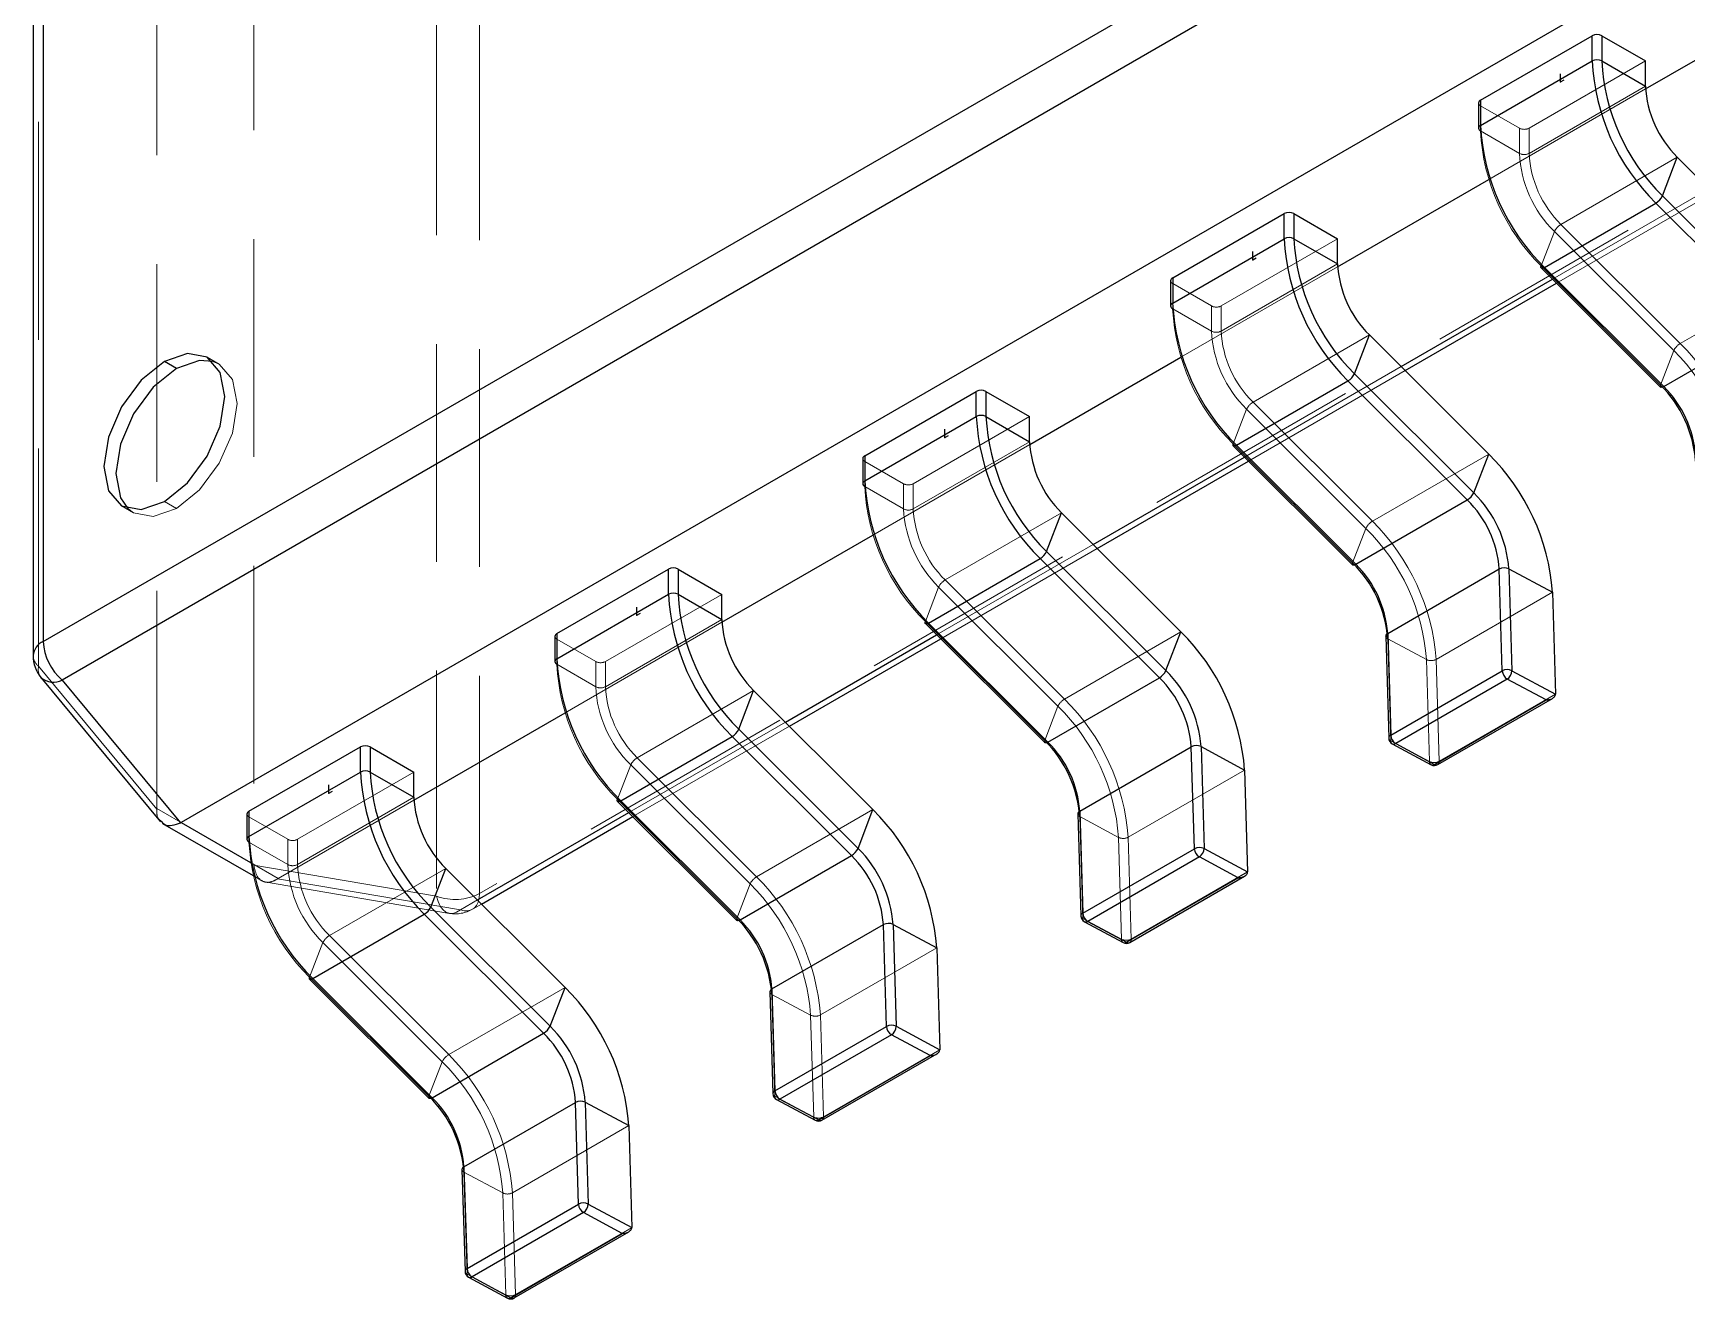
# Model space of a CAD drawing. Header units: millimetres. Extents: x 0 to 841, y 0 to 2287.
# Drawn here: x 605.45 to 615.1, y 232.17 to 239.55 of the extents above; entities that cross this region are included whole.
import ezdxf

# ---------------------------------------------------------------- set-up
doc = ezdxf.new("R2010")
doc.units = ezdxf.units.MM
doc.header["$PDSIZE"] = -1
doc.linetypes.add('HIDDEN', pattern=[1.905, 1.27, -0.635])

msp = doc.modelspace()

# ---------------------------------------------------------------- linework, layer by layer
at = {"color": 7, "linetype": 'Continuous', "lineweight": 25}
for p, q in [((605.5101, 236.0063), (617.1608, 242.7321)), ((617.2726, 242.5079), (605.6218, 235.7821)), ((618.3358, 241.8905), (606.315, 234.951)), ((605.5101, 241.1314), (605.5101, 236.0063)), ((605.4515, 241.0498), (605.4515, 235.9246)), ((614.8572, 239.2292), (615.7388, 239.7381)), ((613.8952, 239.1637), (614.5457, 239.5392)), ((614.5457, 239.3923), (614.5457, 239.5392)), ((614.6023, 239.5392), (614.6023, 239.3923)), ((614.6023, 239.5392), (614.8568, 239.3923)), ((613.8952, 239.0168), (614.5457, 239.3923)), ((614.6023, 239.3923), (614.8568, 239.2454)), ((614.8568, 239.2454), (614.8568, 239.3923)), ((613.8952, 239.1637), (613.8952, 239.0168)), ((613.8834, 239.1473), (613.8834, 239.0005)), ((614.9559, 238.6051), (615.0429, 238.831)), ((615.0429, 238.831), (615.739, 238.1366)), ((613.0611, 238.1923), (613.9428, 238.7013)), ((614.9559, 238.6051), (615.6519, 237.9106)), ((612.0991, 238.1268), (612.7496, 238.5024)), ((612.7496, 238.3555), (612.7496, 238.5024)), ((612.8062, 238.5024), (612.8062, 238.3555)), ((612.8062, 238.5024), (613.0608, 238.3554)), ((614.2674, 238.1881), (614.9179, 238.5636)), ((615.614, 237.8692), (614.9179, 238.5636)), ((612.0991, 237.9799), (612.7496, 238.3555)), ((612.8062, 238.3555), (613.0608, 238.2085)), ((613.0608, 238.2085), (613.0608, 238.3554)), ((612.0874, 238.1105), (612.0874, 237.9636)), ((612.0991, 238.1268), (612.0991, 237.9799)), ((613.4318, 237.6097), (614.3145, 238.1193)), ((614.2488, 238.1849), (614.9449, 237.4905)), ((614.2674, 238.1881), (614.9635, 237.4937)), ((613.4553, 237.5863), (614.338, 238.0958)), ((614.9635, 237.4937), (615.614, 237.8692)), ((613.1598, 237.5682), (613.2469, 237.7942)), ((613.2469, 237.7942), (613.943, 237.0998)), ((606.2879, 237.5985), (606.2172, 237.6393)), ((611.2651, 237.1555), (612.1467, 237.6645)), ((612.4713, 237.1512), (613.1218, 237.5268)), ((613.8179, 236.8324), (613.1218, 237.5268)), ((613.1598, 237.5682), (613.8559, 236.8738)), ((610.3031, 237.09), (610.9536, 237.4655)), ((610.9536, 237.3187), (610.9536, 237.4655)), ((611.0102, 237.4655), (611.0102, 237.3187)), ((611.0102, 237.4655), (611.2647, 237.3186)), ((610.3031, 236.9431), (610.9536, 237.3187)), ((611.0102, 237.3187), (611.2647, 237.1717)), ((611.2647, 237.1717), (611.2647, 237.3186)), ((612.4527, 237.148), (613.1488, 236.4536)), ((612.4713, 237.1512), (613.1674, 236.4568)), ((610.2913, 237.0737), (610.2913, 236.9268)), ((610.3031, 237.09), (610.3031, 236.9431)), ((611.6357, 236.5729), (612.5185, 237.0825)), ((611.6593, 236.5494), (612.542, 237.059)), ((613.8559, 236.8738), (613.943, 237.0998)), ((611.3638, 236.5314), (611.4508, 236.7573)), ((611.4508, 236.7573), (612.1469, 236.0629)), ((613.1674, 236.4568), (613.8179, 236.8324)), ((609.469, 236.1187), (610.3507, 236.6276)), ((610.6753, 236.1144), (611.3258, 236.4899)), ((612.0219, 235.7955), (611.3258, 236.4899)), ((611.3638, 236.5314), (612.0598, 235.837)), ((608.507, 236.0531), (609.1575, 236.4287)), ((609.1575, 236.2818), (609.1575, 236.4287)), ((609.2141, 236.4287), (609.2141, 236.2818)), ((609.2141, 236.4287), (609.4687, 236.2817)), ((613.3533, 236.054), (614.0039, 236.4295)), ((614.0215, 235.8354), (614.0039, 236.4295)), ((614.0604, 236.4307), (614.0781, 235.8365)), ((614.0604, 236.4307), (614.3148, 236.2941)), ((608.507, 235.9063), (609.1575, 236.2818)), ((609.2141, 236.2818), (609.4687, 236.1349)), ((609.4687, 236.1349), (609.4687, 236.2817)), ((614.3148, 236.2941), (614.3325, 235.6999)), ((610.6567, 236.1112), (611.3528, 235.4168)), ((610.6753, 236.1144), (611.3714, 235.42)), ((608.4953, 236.0368), (608.4953, 235.8899)), ((608.507, 236.0531), (608.507, 235.9063)), ((609.8397, 235.536), (610.7224, 236.0456)), ((609.8632, 235.5126), (610.7459, 236.0222)), ((612.0598, 235.837), (612.1469, 236.0629)), ((613.3416, 236.0376), (613.3593, 235.4435)), ((613.3533, 236.054), (613.371, 235.4598)), ((605.4975, 235.7971), (606.1956, 234.9543)), ((611.3714, 235.42), (612.0219, 235.7955)), ((613.371, 235.4598), (614.0215, 235.8354)), ((614.0508, 235.787), (613.4002, 235.4114)), ((614.2769, 235.6656), (614.0508, 235.787)), ((614.0781, 235.8365), (614.3325, 235.6999)), ((605.6218, 235.7821), (606.3117, 234.9493)), ((609.5677, 235.4945), (609.6548, 235.7205)), ((609.6548, 235.7205), (610.3509, 235.0261)), ((613.6264, 235.29), (614.2769, 235.6656)), ((613.6454, 235.2886), (614.3149, 235.6751)), ((607.673, 235.0818), (608.5546, 235.5908)), ((609.5677, 235.4945), (610.2638, 234.8001)), ((608.8792, 235.0776), (609.5297, 235.4531)), ((610.2258, 234.7587), (609.5297, 235.4531)), ((613.3803, 235.4094), (613.6065, 235.288)), ((613.4002, 235.4114), (613.6264, 235.29)), ((606.7109, 235.0163), (607.3615, 235.3919)), ((607.3615, 235.245), (607.3615, 235.3919)), ((607.4181, 235.3919), (607.4181, 235.245)), ((607.4181, 235.3919), (607.6726, 235.2449)), ((611.5573, 235.0171), (612.2078, 235.3927)), ((612.2255, 234.7985), (612.2078, 235.3927)), ((612.2644, 235.3938), (612.282, 234.7997)), ((612.2644, 235.3938), (612.5188, 235.2572)), ((606.7109, 234.8694), (607.3615, 235.245)), ((607.4181, 235.245), (607.6726, 235.098)), ((607.6726, 235.098), (607.6726, 235.2449)), ((612.5188, 235.2572), (612.5364, 234.6631)), ((606.7109, 235.0163), (606.7109, 234.8694)), ((608.8606, 235.0743), (609.5567, 234.3799)), ((608.8792, 235.0776), (609.5753, 234.3831)), ((610.2638, 234.8001), (610.3509, 235.0261)), ((611.5573, 235.0171), (611.5749, 234.423)), ((606.2066, 234.9459), (606.7346, 234.6411)), ((606.315, 234.951), (606.7202, 234.7171)), ((606.6992, 235), (606.6992, 234.8531)), ((608.0436, 234.4992), (608.9264, 235.0088)), ((608.0672, 234.4757), (608.9499, 234.9853)), ((611.5456, 235.0008), (611.5632, 234.4066)), ((609.5753, 234.3831), (610.2258, 234.7587)), ((611.5749, 234.423), (612.2255, 234.7985)), ((612.2547, 234.7501), (611.6042, 234.3746)), ((612.4809, 234.6287), (612.2547, 234.7501)), ((612.282, 234.7997), (612.5364, 234.6631)), ((607.7717, 234.4577), (607.8587, 234.6837)), ((607.8587, 234.6837), (608.5548, 233.9893)), ((611.8303, 234.2532), (612.4809, 234.6287)), ((611.8493, 234.2517), (612.5188, 234.6382)), ((607.7717, 234.4577), (608.4677, 233.7633)), ((607.0832, 234.0407), (607.7337, 234.4163)), ((608.4298, 233.7219), (607.7337, 234.4163)), ((609.7612, 233.9803), (610.4118, 234.3558)), ((610.4294, 233.7617), (610.4118, 234.3558)), ((610.4683, 234.357), (610.486, 233.7628)), ((610.4683, 234.357), (610.7227, 234.2204)), ((611.5843, 234.3726), (611.8104, 234.2511)), ((611.6042, 234.3746), (611.8303, 234.2532)), ((610.7227, 234.2204), (610.7404, 233.6262)), ((607.0646, 234.0375), (607.7607, 233.3431)), ((607.0832, 234.0407), (607.7792, 233.3463)), ((608.4677, 233.7633), (608.5548, 233.9893)), ((609.7495, 233.9639), (609.7672, 233.3698)), ((609.7612, 233.9803), (609.7789, 233.3861)), ((609.7789, 233.3861), (610.4294, 233.7617)), ((610.486, 233.7628), (610.7404, 233.6262)), ((607.7792, 233.3463), (608.4298, 233.7219)), ((610.4587, 233.7133), (609.8081, 233.3378)), ((610.6848, 233.5919), (610.4587, 233.7133)), ((610.0343, 233.2163), (610.6848, 233.5919)), ((610.0533, 233.2149), (610.7228, 233.6014)), ((607.9652, 232.9435), (608.6157, 233.319)), ((608.6334, 232.7249), (608.6157, 233.319)), ((608.6723, 233.3202), (608.6899, 232.726)), ((608.6723, 233.3202), (608.9267, 233.1835)), ((609.7882, 233.3357), (610.0144, 233.2143)), ((609.8081, 233.3378), (610.0343, 233.2163)), ((608.9267, 233.1835), (608.9443, 232.5894)), ((607.9535, 232.9271), (607.9711, 232.3329)), ((607.9652, 232.9435), (607.9828, 232.3493)), ((607.9828, 232.3493), (608.6334, 232.7249)), ((608.6899, 232.726), (608.9443, 232.5894)), ((608.6626, 232.6765), (608.0121, 232.3009)), ((608.8888, 232.555), (608.6626, 232.6765)), ((608.2382, 232.1795), (608.8888, 232.555)), ((608.2572, 232.1781), (608.9267, 232.5646)), ((607.9922, 232.2989), (608.2183, 232.1775)), ((608.0121, 232.3009), (608.2382, 232.1795))]:
    msp.add_line(p, q, dxfattribs=at)
at = {"color": 7, "linetype": 'HIDDEN', "lineweight": 18}
for p, q in [((619.7064, 241.2626), (608.0556, 234.5367)), ((605.4836, 235.8619), (605.4836, 240.987)), ((606.1735, 235.0327), (606.1735, 240.5851)), ((606.7392, 240.2586), (606.7392, 234.7061)), ((607.8056, 239.6466), (607.8056, 234.5215)), ((608.0556, 234.5367), (608.0556, 239.6619)), ((614.8568, 239.3923), (614.178, 239.0004)), ((613.9428, 238.7013), (614.8572, 239.2292)), ((614.8568, 239.2454), (614.178, 238.8535)), ((613.8952, 238.9841), (613.8952, 239.131)), ((614.1214, 239.0004), (613.8952, 239.131)), ((614.1214, 238.8535), (613.8952, 238.9841)), ((614.1214, 239.0004), (614.1214, 238.8535)), ((614.178, 238.8535), (614.178, 239.0004)), ((615.0429, 238.831), (614.3641, 238.4391)), ((614.3145, 238.1193), (615.2278, 238.6466)), ((614.338, 238.0958), (615.2514, 238.6231)), ((614.3261, 238.3977), (614.2488, 238.1969)), ((614.3261, 238.3977), (615.0222, 237.7033)), ((615.0602, 237.7447), (614.3641, 238.4391)), ((613.0608, 238.3554), (612.3819, 237.9635)), ((613.0608, 238.2085), (612.3819, 237.8167)), ((614.9448, 237.5024), (614.2488, 238.1969)), ((612.1467, 237.6645), (613.0611, 238.1923)), ((615.739, 238.1366), (615.0602, 237.7447)), ((612.0991, 237.9473), (612.0991, 238.0942)), ((612.3254, 237.9635), (612.0991, 238.0942)), ((612.3254, 237.8167), (612.0991, 237.9473)), ((612.3254, 237.9635), (612.3254, 237.8167)), ((612.3819, 237.8167), (612.3819, 237.9635)), ((613.2469, 237.7942), (612.568, 237.4023)), ((606.5379, 237.6232), (606.4671, 237.6641)), ((615.0222, 237.7033), (614.9448, 237.5024)), ((612.5185, 237.0825), (613.4318, 237.6097)), ((612.542, 237.059), (613.4553, 237.5863)), ((612.5301, 237.3609), (612.4527, 237.16)), ((612.5301, 237.3609), (613.2262, 236.6665)), ((613.2641, 236.7079), (612.568, 237.4023)), ((611.2647, 237.3186), (610.5859, 236.9267)), ((610.3507, 236.6276), (611.2651, 237.1555)), ((611.2647, 237.1717), (610.5859, 236.7798)), ((613.1488, 236.4656), (612.4527, 237.16)), ((610.3031, 236.9105), (610.3031, 237.0573)), ((610.5293, 236.9267), (610.3031, 237.0573)), ((613.943, 237.0998), (613.2641, 236.7079)), ((610.5293, 236.7798), (610.3031, 236.9105)), ((610.5293, 236.9267), (610.5293, 236.7798)), ((610.5859, 236.7798), (610.5859, 236.9267)), ((605.9672, 236.798), (606.0379, 236.7572)), ((606.2879, 236.7819), (606.2172, 236.8228)), ((611.4508, 236.7573), (610.772, 236.3655)), ((613.2262, 236.6665), (613.1488, 236.4656)), ((610.7224, 236.0456), (611.6357, 236.5729)), ((610.7459, 236.0222), (611.6593, 236.5494)), ((611.4681, 235.6711), (610.772, 236.3655)), ((609.4687, 236.2817), (608.7898, 235.8899)), ((610.734, 236.324), (610.6566, 236.1232)), ((610.734, 236.324), (611.4301, 235.6296)), ((614.3148, 236.2941), (613.636, 235.9022)), ((608.5546, 235.5908), (609.469, 236.1187)), ((609.4687, 236.1349), (608.7898, 235.743)), ((611.3527, 235.4288), (610.6566, 236.1232)), ((608.507, 235.8736), (608.507, 236.0205)), ((608.7333, 235.8899), (608.507, 236.0205)), ((612.1469, 236.0629), (611.4681, 235.6711)), ((613.371, 235.4283), (613.3533, 236.0225)), ((613.5795, 235.901), (613.3533, 236.0225)), ((608.7333, 235.8899), (608.7333, 235.743)), ((608.7898, 235.743), (608.7898, 235.8899)), ((613.5795, 235.901), (613.5971, 235.3069)), ((613.6537, 235.308), (613.636, 235.9022)), ((606.1734, 235.0292), (605.4836, 235.8619)), ((608.7333, 235.743), (608.507, 235.8736)), ((609.6548, 235.7205), (608.9759, 235.3286)), ((614.3325, 235.6999), (613.6537, 235.308)), ((613.6537, 235.3069), (614.3325, 235.6988)), ((611.4301, 235.6296), (611.3527, 235.4288)), ((608.9264, 235.0088), (609.8397, 235.536)), ((608.9499, 234.9853), (609.8632, 235.5126)), ((613.5971, 235.3069), (613.371, 235.4283)), ((609.672, 234.6342), (608.9759, 235.3286)), ((607.6726, 235.2449), (606.9938, 234.853)), ((608.938, 235.2872), (608.8606, 235.0863)), ((608.938, 235.2872), (609.6341, 234.5928)), ((612.5188, 235.2572), (611.84, 234.8653)), ((606.7392, 234.7061), (606.1735, 235.0327)), ((606.8807, 234.6244), (607.673, 235.0818)), ((607.6726, 235.098), (606.9938, 234.7061)), ((609.5567, 234.3919), (608.8606, 235.0863)), ((610.3509, 235.0261), (609.672, 234.6342)), ((606.7109, 234.8368), (606.7109, 234.9837)), ((606.9372, 234.853), (606.7109, 234.9837)), ((611.5749, 234.3915), (611.5573, 234.9856)), ((611.7834, 234.8642), (611.5573, 234.9856)), ((606.9372, 234.7061), (606.7109, 234.8368)), ((606.9372, 234.853), (606.9372, 234.7061)), ((606.9938, 234.7061), (606.9938, 234.853)), ((611.7834, 234.8642), (611.8011, 234.27)), ((611.8576, 234.2712), (611.84, 234.8653)), ((606.7202, 234.7171), (606.8807, 234.6244)), ((606.7346, 234.6411), (606.789, 234.6097)), ((607.8056, 234.5215), (606.7394, 234.7024)), ((607.8587, 234.6837), (607.1799, 234.2918)), ((612.5364, 234.6631), (611.8576, 234.2712)), ((611.8576, 234.27), (612.5364, 234.6619)), ((606.8018, 234.6044), (607.8807, 234.4212)), ((606.8777, 234.6226), (607.9439, 234.4416)), ((609.6341, 234.5928), (609.5567, 234.3919)), ((607.9439, 234.4416), (608.0436, 234.4992)), ((608.0142, 234.4452), (608.0672, 234.4757)), ((611.8011, 234.27), (611.5749, 234.3915)), ((607.1419, 234.2504), (607.0645, 234.0495)), ((607.1419, 234.2504), (607.838, 233.5559)), ((607.876, 233.5974), (607.1799, 234.2918)), ((610.7227, 234.2204), (610.0439, 233.8285)), ((607.7606, 233.3551), (607.0645, 234.0495)), ((608.5548, 233.9893), (607.876, 233.5974)), ((609.7789, 233.3546), (609.7612, 233.9488)), ((609.9874, 233.8274), (609.7612, 233.9488)), ((609.9874, 233.8274), (610.005, 233.2332)), ((610.0616, 233.2344), (610.0439, 233.8285)), ((610.7404, 233.6262), (610.0616, 233.2344)), ((610.0616, 233.2332), (610.7404, 233.6251)), ((607.838, 233.5559), (607.7606, 233.3551)), ((610.005, 233.2332), (609.7789, 233.3546)), ((608.9267, 233.1835), (608.2479, 232.7917)), ((607.9828, 232.3178), (607.9652, 232.9119)), ((608.1913, 232.7905), (607.9652, 232.9119)), ((608.1913, 232.7905), (608.209, 232.1964)), ((608.2655, 232.1975), (608.2479, 232.7917)), ((608.9443, 232.5894), (608.2655, 232.1975)), ((608.2655, 232.1964), (608.9443, 232.5882)), ((608.209, 232.1964), (607.9828, 232.3178))]:
    msp.add_line(p, q, dxfattribs=at)
at = {"color": 7, "linetype": 'Continuous'}
for p, q in [((614.3618, 239.2698), (614.3618, 239.3181)), ((614.3618, 239.2698), (614.3828, 239.2819)), ((612.5658, 238.233), (612.5658, 238.2813)), ((612.5658, 238.233), (612.5867, 238.245)), ((610.7697, 237.1961), (610.7697, 237.2445)), ((610.7697, 237.1961), (610.7907, 237.2082)), ((608.9737, 236.1593), (608.9737, 236.2076)), ((608.9737, 236.1593), (608.9946, 236.1714)), ((607.1776, 235.1224), (607.1776, 235.1708)), ((607.1776, 235.1224), (607.1986, 235.1345))]:
    msp.add_line(p, q, dxfattribs=at)
at = {"color": 7, "linetype": 'Continuous', "lineweight": 25, "flags": 128}
for points in [[(614.2488, 238.1849), (614.2481, 238.1857), (614.2472, 238.1885), (614.2474, 238.1923), (614.2488, 238.1969)], [(614.2674, 238.1881), (614.262, 238.1854), (614.2573, 238.1837), (614.2533, 238.1832), (614.2502, 238.1839), (614.2488, 238.1849)], [(606.2172, 237.6393), (606.0819, 237.5301), (605.9672, 237.3754), (605.8905, 237.1987), (605.8636, 237.0269), (605.8905, 236.8862), (605.9672, 236.798), (606.0819, 236.7757), (606.2172, 236.8228)], [(606.2172, 236.8228), (606.3525, 236.9319), (606.4672, 237.0867), (606.5438, 237.2634), (606.5707, 237.4351), (606.5438, 237.5758), (606.4672, 237.664), (606.3525, 237.6863), (606.2172, 237.6393)], [(606.5, 237.6393), (606.4232, 237.6455), (606.2879, 237.5985)], [(606.2879, 237.5985), (606.1526, 237.4893), (606.0379, 237.3346), (605.9612, 237.1579), (605.9343, 236.9861), (605.9612, 236.8454), (606.0051, 236.7819)], [(614.9635, 237.4937), (614.9581, 237.491), (614.9534, 237.4893), (614.9494, 237.4888), (614.9463, 237.4895), (614.9449, 237.4905)], [(612.4527, 237.148), (612.4521, 237.1488), (612.4512, 237.1517), (612.4514, 237.1554), (612.4527, 237.16)], [(612.4713, 237.1512), (612.466, 237.1485), (612.4612, 237.1469), (612.4572, 237.1464), (612.4541, 237.147), (612.4527, 237.148)], [(613.1674, 236.4568), (613.1621, 236.4541), (613.1573, 236.4525), (613.1533, 236.452), (613.1502, 236.4526), (613.1488, 236.4536)], [(610.6567, 236.1112), (610.656, 236.112), (610.6551, 236.1148), (610.6553, 236.1186), (610.6566, 236.1232)], [(610.6753, 236.1144), (610.6699, 236.1117), (610.6652, 236.1101), (610.6612, 236.1096), (610.6581, 236.1102), (610.6567, 236.1112)], [(611.3714, 235.42), (611.366, 235.4173), (611.3613, 235.4157), (611.3573, 235.4151), (611.3542, 235.4158), (611.3528, 235.4168)], [(608.8606, 235.0743), (608.86, 235.0751), (608.859, 235.078), (608.8593, 235.0818), (608.8606, 235.0863)], [(608.8792, 235.0776), (608.8739, 235.0749), (608.8691, 235.0732), (608.8651, 235.0727), (608.862, 235.0734), (608.8606, 235.0743)], [(609.5753, 234.3831), (609.57, 234.3804), (609.5652, 234.3788), (609.5612, 234.3783), (609.5581, 234.379), (609.5567, 234.3799)], [(607.0646, 234.0375), (607.0639, 234.0383), (607.063, 234.0411), (607.0632, 234.0449), (607.0645, 234.0495)], [(607.0832, 234.0407), (607.0778, 234.038), (607.0731, 234.0364), (607.0691, 234.0359), (607.066, 234.0365), (607.0646, 234.0375)], [(607.7792, 233.3463), (607.7739, 233.3436), (607.7692, 233.342), (607.7652, 233.3415), (607.7621, 233.3421), (607.7607, 233.3431)]]:
    msp.add_lwpolyline(points, dxfattribs=at)
at = {"color": 7, "linetype": 'HIDDEN', "lineweight": 18, "flags": 128}
for points in [[(606.2879, 236.7819), (606.4232, 236.8911), (606.5379, 237.0458), (606.6145, 237.2225), (606.6414, 237.3943), (606.6145, 237.535), (606.5379, 237.6232), (606.5, 237.6393)], [(614.9449, 237.4905), (614.9442, 237.4912), (614.9433, 237.4941), (614.9435, 237.4979), (614.9448, 237.5024)], [(606.0051, 236.7819), (606.0379, 236.7572), (606.1526, 236.7349), (606.2879, 236.7819)], [(613.1488, 236.4536), (613.1482, 236.4544), (613.1472, 236.4572), (613.1474, 236.461), (613.1488, 236.4656)], [(611.3528, 235.4168), (611.3521, 235.4176), (611.3512, 235.4204), (611.3514, 235.4242), (611.3527, 235.4288)], [(608.0556, 234.5367), (608.0536, 234.5103), (608.0475, 234.487), (608.0377, 234.4674), (608.0242, 234.4522), (608.0076, 234.4418), (607.9883, 234.4365), (607.9668, 234.4364), (607.9439, 234.4416)], [(607.8056, 234.5215), (607.8141, 234.4905), (607.8262, 234.4641), (607.8416, 234.4433), (607.8595, 234.429), (607.8795, 234.4214), (607.9007, 234.4211), (607.9224, 234.4279), (607.9439, 234.4416)], [(609.5567, 234.3799), (609.5561, 234.3807), (609.5551, 234.3836), (609.5553, 234.3873), (609.5567, 234.3919)], [(607.7607, 233.3431), (607.76, 233.3439), (607.7591, 233.3467), (607.7593, 233.3505), (607.7606, 233.3551)]]:
    msp.add_lwpolyline(points, dxfattribs=at)
at = {"color": 7, "linetype": 'Continuous', "lineweight": 25}
for centre, radius, start, end in [((614.574, 239.4846), 0.0615, 62.60967, 117.39033), ((614.574, 239.3377), 0.0615, 62.60967, 117.39033), ((615.7949, 239.4555), 1.2508, 182.89309, 225.48075), ((615.789, 239.4523), 1.1883, 182.89309, 225.48075), ((613.9035, 239.1453), 0.0201, 114.37466, 174.3052), ((615.4814, 239.2769), 0.6254, 182.89309, 225.48075), ((613.9035, 238.9985), 0.0201, 114.37466, 174.3052), ((613.9035, 239.0025), 0.0201, 185.6948, 245.62534), ((615.1444, 239.0799), 1.2508, 182.89309, 225.48075), ((614.8689, 238.6467), 0.0964, 300.56824, 334.44766), ((612.7779, 238.4478), 0.0615, 62.60967, 117.39033), ((612.7779, 238.3009), 0.0615, 62.60967, 117.39033), ((613.9988, 238.4186), 1.2508, 182.89309, 225.48075), ((613.993, 238.4155), 1.1883, 182.89309, 225.48075), ((613.6854, 238.2401), 0.6254, 182.89309, 225.48075), ((612.1074, 238.1085), 0.0201, 114.37466, 174.3052), ((612.1074, 237.9616), 0.0201, 114.37466, 174.3052), ((612.1074, 237.9656), 0.0201, 185.6948, 245.62534), ((613.3483, 238.0431), 1.2508, 182.89309, 225.48075), ((613.0728, 237.6098), 0.0964, 300.56824, 334.44766), ((610.9819, 237.4109), 0.0615, 62.60967, 117.39033), ((614.4566, 237.0083), 0.6947, 4.20821, 45.34175), ((614.5196, 237.0445), 0.6315, 4.20821, 45.34175), ((610.9819, 237.2641), 0.0615, 62.60967, 117.39033), ((612.2028, 237.3818), 1.2508, 182.89309, 225.48075), ((612.1969, 237.3786), 1.1883, 182.89309, 225.48075), ((611.8893, 237.2033), 0.6254, 182.89309, 225.48075), ((610.3114, 237.0717), 0.0201, 114.37466, 174.3052), ((613.0552, 236.2014), 1.263, 4.20821, 45.34175), ((610.3114, 236.9248), 0.0201, 114.37466, 174.3052), ((611.5523, 237.0062), 1.2508, 182.89309, 225.48075), ((610.3114, 236.9288), 0.0201, 185.6948, 245.62534), ((613.7689, 236.9154), 0.0964, 300.56824, 334.44766), ((613.3676, 236.3797), 0.6947, 4.20821, 45.34175), ((613.3741, 236.3832), 0.6315, 4.20821, 45.34175), ((611.2768, 236.573), 0.0964, 300.56824, 334.44766), ((612.6605, 235.9715), 0.6947, 4.20821, 45.34175), ((609.1858, 236.3741), 0.0615, 62.60967, 117.39033), ((612.7235, 236.0076), 0.6315, 4.20821, 45.34175), ((614.0333, 236.3733), 0.0634, 64.68813, 117.64147), ((609.1858, 236.2272), 0.0615, 62.60967, 117.39033), ((610.4067, 236.3449), 1.2508, 182.89309, 225.48075), ((610.4009, 236.3418), 1.1883, 182.89309, 225.48075), ((610.0933, 236.1664), 0.6254, 182.89309, 225.48075), ((605.5518, 235.9145), 0.1009, 114.47116, 174.2087), ((605.8229, 236.0223), 0.3133, 182.92773, 230.07169), ((608.5153, 236.0348), 0.0201, 114.37466, 174.3052), ((611.2592, 235.1645), 1.263, 4.20821, 45.34175), ((613.3604, 236.0366), 0.0188, 111.99901, 176.81069), ((605.6515, 235.9246), 0.2, 180, 219.63926), ((608.5153, 235.8879), 0.0201, 114.37466, 174.3052), ((608.5153, 235.8919), 0.0201, 185.6948, 245.62534), ((609.7562, 235.9694), 1.2508, 182.89309, 225.48075), ((605.5704, 235.8784), 0.1092, 228.1254, 298.134), ((611.9728, 235.8786), 0.0964, 300.56824, 334.44766), ((611.578, 235.3463), 0.6315, 4.20821, 45.34175), ((611.5716, 235.3429), 0.6947, 4.20821, 45.34175), ((614.051, 235.7792), 0.0634, 64.68813, 117.64147), ((614.0832, 235.8395), 0.0618, 183.84994, 237.3049), ((614.0682, 235.8193), 0.0367, 239.99493, 241.75798), ((614.0184, 235.8371), 0.0597, 302.86178, 359.42734), ((609.4807, 235.5361), 0.0964, 300.56824, 334.44766), ((607.3898, 235.3373), 0.0615, 62.60967, 117.39033), ((610.8645, 234.9347), 0.6947, 4.20821, 45.34175), ((610.9275, 234.9708), 0.6315, 4.20821, 45.34175), ((612.2373, 235.3365), 0.0634, 64.68813, 117.64147), ((613.378, 235.4424), 0.0188, 111.99901, 176.81069), ((613.3993, 235.4446), 0.04, 181.70243, 241.76587), ((613.4326, 235.464), 0.0618, 183.84994, 237.3049), ((613.3885, 235.4282), 0.0205, 246.52747, 305.1118), ((613.4176, 235.4438), 0.0367, 239.99493, 241.75798), ((607.3898, 235.1904), 0.0615, 62.60967, 117.39033), ((608.6107, 235.3081), 1.2508, 182.89309, 225.48075), ((608.6048, 235.305), 1.1883, 182.89309, 225.48075), ((613.6146, 235.3067), 0.0205, 246.52747, 305.1118), ((613.6254, 235.3232), 0.04, 241.76587, 299.99731), ((613.6372, 235.3062), 0.0195, 236.42932, 294.96523), ((606.7193, 234.998), 0.0201, 114.37466, 174.3052), ((608.2972, 235.1296), 0.6254, 182.89309, 225.48075), ((609.4631, 234.1277), 1.263, 4.20821, 45.34175), ((611.5643, 234.9997), 0.0188, 111.99901, 176.81069), ((606.7193, 234.8511), 0.0201, 114.37466, 174.3052), ((606.7193, 234.8551), 0.0201, 185.6948, 245.62534), ((607.9602, 234.9326), 1.2508, 182.89309, 225.48075), ((610.1768, 234.8417), 0.0964, 300.56824, 334.44766), ((609.782, 234.3095), 0.6315, 4.20821, 45.34175), ((609.7755, 234.306), 0.6947, 4.20821, 45.34175), ((612.2549, 234.7423), 0.0634, 64.68813, 117.64147), ((612.2871, 234.8027), 0.0618, 183.84994, 237.3049), ((612.2721, 234.7825), 0.0367, 239.99493, 241.75798), ((612.2223, 234.8003), 0.0597, 302.86178, 359.42734), ((607.6847, 234.4993), 0.0964, 300.56824, 334.44766), ((609.0684, 233.8978), 0.6947, 4.20821, 45.34175), ((609.1314, 233.934), 0.6315, 4.20821, 45.34175), ((610.4412, 234.2996), 0.0634, 64.68813, 117.64147), ((611.582, 234.4056), 0.0188, 111.99901, 176.81069), ((611.6032, 234.4078), 0.04, 181.70243, 241.76587), ((611.6366, 234.4271), 0.0618, 183.84994, 237.3049), ((611.5924, 234.3913), 0.0205, 246.52747, 305.1118), ((611.6216, 234.4069), 0.0367, 239.99493, 241.75798), ((611.8186, 234.2699), 0.0205, 246.52747, 305.1118), ((611.8293, 234.2864), 0.04, 241.76587, 299.99731), ((611.8411, 234.2694), 0.0195, 236.42932, 294.96523), ((607.6671, 233.0909), 1.263, 4.20821, 45.34175), ((609.7683, 233.9629), 0.0188, 111.99901, 176.81069), ((608.3807, 233.8049), 0.0964, 300.56824, 334.44766), ((607.9795, 233.2692), 0.6947, 4.20821, 45.34175), ((610.4589, 233.7055), 0.0634, 64.68813, 117.64147), ((610.4911, 233.7658), 0.0618, 183.84994, 237.3049), ((610.4263, 233.7634), 0.0597, 302.86178, 359.42734), ((607.9859, 233.2727), 0.6315, 4.20821, 45.34175), ((610.4761, 233.7457), 0.0367, 239.99493, 241.75798), ((609.7859, 233.3687), 0.0188, 111.99901, 176.81069), ((609.8405, 233.3903), 0.0618, 183.84994, 237.3049), ((607.2724, 232.861), 0.6947, 4.20821, 45.34175), ((607.3354, 232.8971), 0.6315, 4.20821, 45.34175), ((608.6451, 233.2628), 0.0634, 64.68813, 117.64147), ((609.8072, 233.371), 0.04, 181.70243, 241.76587), ((609.7964, 233.3545), 0.0205, 246.52747, 305.1118), ((609.8255, 233.3701), 0.0367, 239.99493, 241.75798), ((610.0225, 233.2331), 0.0205, 246.52747, 305.1118), ((610.0333, 233.2495), 0.04, 241.76587, 299.99731), ((610.0451, 233.2326), 0.0195, 236.42932, 294.96523), ((607.9722, 232.926), 0.0188, 111.99901, 176.81069), ((608.6628, 232.6687), 0.0634, 64.68813, 117.64147), ((608.695, 232.729), 0.0618, 183.84994, 237.3049), ((608.6302, 232.7266), 0.0597, 302.86178, 359.42734), ((608.68, 232.7088), 0.0367, 239.99493, 241.75798), ((607.9899, 232.3319), 0.0188, 111.99901, 176.81069), ((608.0111, 232.3341), 0.04, 181.70243, 241.76587), ((608.0445, 232.3535), 0.0618, 183.84994, 237.3049), ((608.0003, 232.3176), 0.0205, 246.52747, 305.1118), ((608.0295, 232.3333), 0.0367, 239.99493, 241.75798), ((608.2265, 232.1962), 0.0205, 246.52747, 305.1118), ((608.2372, 232.2127), 0.04, 241.76587, 299.99731), ((608.249, 232.1957), 0.0195, 236.42932, 294.96523)]:
    msp.add_arc(centre, radius, start, end, dxfattribs=at)
at = {"color": 7, "linetype": 'HIDDEN', "lineweight": 18}
for centre, radius, start, end in [((613.9035, 239.1493), 0.0201, 185.6948, 245.62534), ((615.0819, 239.0441), 1.1883, 182.89309, 225.48075), ((614.1497, 239.055), 0.0615, 242.60967, 297.39033), ((614.1497, 238.9081), 0.0615, 242.60967, 297.39033), ((614.8085, 238.8882), 0.6879, 182.89309, 225.48075), ((614.8026, 238.8851), 0.6254, 182.89309, 225.48075), ((614.4131, 238.3561), 0.0964, 120.56824, 154.44766), ((612.1074, 238.1125), 0.0201, 185.6948, 245.62534), ((613.2858, 238.0073), 1.1883, 182.89309, 225.48075), ((612.3537, 238.0181), 0.0615, 242.60967, 297.39033), ((612.3537, 237.8713), 0.0615, 242.60967, 297.39033), ((613.0124, 237.8514), 0.6879, 182.89309, 225.48075), ((613.0065, 237.8482), 0.6254, 182.89309, 225.48075), ((615.1092, 237.6617), 0.0964, 120.56824, 154.44766), ((614.1724, 236.8463), 1.263, 4.20821, 45.34175), ((614.1789, 236.8498), 1.1999, 4.20821, 45.34175), ((612.6171, 237.3193), 0.0964, 120.56824, 154.44766), ((610.3114, 237.0757), 0.0201, 185.6948, 245.62534), ((611.4898, 236.9704), 1.1883, 182.89309, 225.48075), ((610.5576, 236.9813), 0.0615, 242.60967, 297.39033), ((610.5576, 236.8344), 0.0615, 242.60967, 297.39033), ((611.2164, 236.8145), 0.6879, 182.89309, 225.48075), ((611.2105, 236.8114), 0.6254, 182.89309, 225.48075), ((613.3132, 236.6249), 0.0964, 120.56824, 154.44766), ((612.3828, 235.813), 1.1999, 4.20821, 45.34175), ((612.3764, 235.8095), 1.263, 4.20821, 45.34175), ((610.821, 236.2824), 0.0964, 120.56824, 154.44766), ((608.5153, 236.0388), 0.0201, 185.6948, 245.62534), ((613.3605, 236.0401), 0.0191, 187.6145, 247.76983), ((605.5352, 235.9279), 0.0838, 182.24361, 231.94084), ((608.7616, 235.9445), 0.0615, 242.60967, 297.39033), ((613.6066, 235.9584), 0.0634, 244.68813, 297.64147), ((605.5612, 235.8446), 0.0795, 167.43751, 216.74948), ((609.6937, 235.9336), 1.1883, 182.89309, 225.48075), ((608.7616, 235.7976), 0.0615, 242.60967, 297.39033), ((609.4203, 235.7777), 0.6879, 182.89309, 225.48075), ((609.4144, 235.7746), 0.6254, 182.89309, 225.48075), ((611.5171, 235.588), 0.0964, 120.56824, 154.44766), ((610.5868, 234.7762), 1.1999, 4.20821, 45.34175), ((610.5803, 234.7727), 1.263, 4.20821, 45.34175), ((613.3782, 235.446), 0.0191, 187.6145, 247.76983), ((613.3911, 235.4265), 0.0202, 174.87887, 237.78929), ((609.025, 235.2456), 0.0964, 120.56824, 154.44766), ((613.6173, 235.3051), 0.0202, 174.87887, 237.78929), ((613.6242, 235.3642), 0.0634, 244.68813, 297.64147), ((613.634, 235.3048), 0.0198, 305.13751, 6.17468), ((613.615, 235.3069), 0.0387, 0.00736, 1.70966), ((606.7193, 235.002), 0.0201, 185.6948, 245.62534), ((611.5645, 235.0033), 0.0191, 187.6145, 247.76983), ((607.8977, 234.8967), 1.1883, 182.89309, 225.48075), ((606.9655, 234.9076), 0.0615, 242.60967, 297.39033), ((611.8105, 234.9215), 0.0634, 244.68813, 297.64147), ((606.9655, 234.7607), 0.0615, 242.60967, 297.39033), ((607.6243, 234.7409), 0.6879, 182.89309, 225.48075), ((607.6184, 234.7377), 0.6254, 182.89309, 225.48075), ((609.7211, 234.5512), 0.0964, 120.56824, 154.44766), ((608.7843, 233.7358), 1.263, 4.20821, 45.34175), ((607.9131, 234.8157), 0.3133, 249.93112, 297.06836), ((608.7907, 233.7393), 1.1999, 4.20821, 45.34175), ((607.9142, 234.6184), 0.2, 260.36547, 299.99731), ((611.5821, 234.4091), 0.0191, 187.6145, 247.76983), ((611.5951, 234.3897), 0.0202, 174.87887, 237.78929), ((607.2289, 234.2088), 0.0964, 120.56824, 154.44766), ((611.8212, 234.2682), 0.0202, 174.87887, 237.78929), ((611.8282, 234.3274), 0.0634, 244.68813, 297.64147), ((611.838, 234.2679), 0.0198, 305.13751, 6.17468), ((611.8189, 234.27), 0.0387, 0.00736, 1.70966), ((609.7684, 233.9665), 0.0191, 187.6145, 247.76983), ((610.0145, 233.8847), 0.0634, 244.68813, 297.64147), ((607.925, 233.5144), 0.0964, 120.56824, 154.44766), ((606.9882, 232.699), 1.263, 4.20821, 45.34175), ((606.9947, 232.7025), 1.1999, 4.20821, 45.34175), ((609.7861, 233.3723), 0.0191, 187.6145, 247.76983), ((609.799, 233.3528), 0.0202, 174.87887, 237.78929), ((610.0251, 233.2314), 0.0202, 174.87887, 237.78929), ((610.0321, 233.2906), 0.0634, 244.68813, 297.64147), ((610.0419, 233.2311), 0.0198, 305.13751, 6.17468), ((610.0229, 233.2332), 0.0387, 0.00736, 1.70966), ((607.9724, 232.9296), 0.0191, 187.6145, 247.76983), ((608.2184, 232.8479), 0.0634, 244.68813, 297.64147), ((607.99, 232.3355), 0.0191, 187.6145, 247.76983), ((608.003, 232.316), 0.0202, 174.87887, 237.78929), ((608.2291, 232.1946), 0.0202, 174.87887, 237.78929), ((608.2361, 232.2537), 0.0634, 244.68813, 297.64147), ((608.2459, 232.1942), 0.0198, 305.13751, 6.17468), ((608.2268, 232.1964), 0.0387, 0.00736, 1.70966)]:
    msp.add_arc(centre, radius, start, end, dxfattribs=at)
at = {"color": 7, "linetype": 'Continuous', "lineweight": 25}
for points, knots in [([(614.2769, 235.6656), (614.2846, 235.6662), (614.2999, 235.6676), (614.3171, 235.6754), (614.3269, 235.6842), (614.3315, 235.6914), (614.3322, 235.6964), (614.3325, 235.6988)], [0, 0, 0, 0, 0.309525, 0.615015, 0.758082, 0.88571, 1, 1, 1, 1]), ([(614.3325, 235.6988), (614.3325, 235.699), (614.3325, 235.6994), (614.3325, 235.6997), (614.3325, 235.6999)], [0, 0, 0, 0, 0.560071, 1, 1, 1, 1]), ([(606.1943, 234.9628), (606.2016, 234.9539), (606.2175, 234.9346), (606.2614, 234.9317), (606.2953, 234.9436), (606.3117, 234.9493)], [0, 0, 0, 0, 0.308304, 0.666389, 1, 1, 1, 1]), ([(606.3117, 234.9493), (606.3123, 234.9496), (606.3135, 234.9501), (606.3145, 234.9507), (606.315, 234.951)], [0, 0, 0, 0, 0.560606, 1, 1, 1, 1]), ([(612.4809, 234.6287), (612.4886, 234.6294), (612.5039, 234.6307), (612.5211, 234.6385), (612.5308, 234.6474), (612.5354, 234.6545), (612.5361, 234.6595), (612.5364, 234.6619)], [0, 0, 0, 0, 0.309525, 0.615015, 0.758082, 0.88571, 1, 1, 1, 1]), ([(612.5364, 234.6619), (612.5364, 234.6621), (612.5364, 234.6625), (612.5364, 234.6629), (612.5364, 234.6631)], [0, 0, 0, 0, 0.560071, 1, 1, 1, 1]), ([(610.6848, 233.5919), (610.6925, 233.5926), (610.7078, 233.5939), (610.725, 233.6017), (610.7348, 233.6105), (610.7394, 233.6177), (610.7401, 233.6227), (610.7404, 233.6251)], [0, 0, 0, 0, 0.309525, 0.615015, 0.758082, 0.88571, 1, 1, 1, 1]), ([(610.7404, 233.6251), (610.7404, 233.6253), (610.7404, 233.6257), (610.7404, 233.6261), (610.7404, 233.6262)], [0, 0, 0, 0, 0.560071, 1, 1, 1, 1]), ([(608.8888, 232.555), (608.8965, 232.5557), (608.9118, 232.5571), (608.929, 232.5649), (608.9387, 232.5737), (608.9433, 232.5809), (608.944, 232.5859), (608.9443, 232.5882)], [0, 0, 0, 0, 0.309525, 0.615015, 0.758082, 0.88571, 1, 1, 1, 1]), ([(608.9443, 232.5882), (608.9443, 232.5885), (608.9443, 232.5888), (608.9443, 232.5892), (608.9443, 232.5894)], [0, 0, 0, 0, 0.560071, 1, 1, 1, 1])]:
    msp.add_open_spline(points, degree=3, knots=knots, dxfattribs=at)
at = {"color": 7, "linetype": 'HIDDEN', "lineweight": 18}
for points, knots in [([(606.1734, 235.0292), (606.1731, 235.008), (606.1727, 234.9793), (606.1898, 234.9662), (606.1943, 234.9628)], [0, 0, 0, 0, 0.738835, 1, 1, 1, 1]), ([(606.1735, 235.0327), (606.1735, 235.032), (606.1735, 235.0308), (606.1735, 235.0297), (606.1734, 235.0292)], [0, 0, 0, 0, 0.559317, 1, 1, 1, 1]), ([(606.7394, 234.7024), (606.7394, 234.7031), (606.7393, 234.7044), (606.7392, 234.7056), (606.7392, 234.7061)], [0, 0, 0, 0, 0.560606, 1, 1, 1, 1]), ([(606.7394, 234.7024), (606.744, 234.6806), (606.7533, 234.6352), (606.7915, 234.6032), (606.8356, 234.5995), (606.864, 234.6151), (606.8777, 234.6226)], [0, 0, 0, 0, 0.271152, 0.562156, 0.788824, 1, 1, 1, 1]), ([(606.8807, 234.6244), (606.8801, 234.6241), (606.8791, 234.6235), (606.8781, 234.6229), (606.8777, 234.6226)], [0, 0, 0, 0, 0.559317, 1, 1, 1, 1])]:
    msp.add_open_spline(points, degree=3, knots=knots, dxfattribs=at)
at = {"color": 7, "linetype": 'Continuous'}
for p in [(614.3618, 239.2698), (612.5658, 238.233), (610.7697, 237.1961), (608.9737, 236.1593), (607.1776, 235.1224)]:
    msp.add_point(p, dxfattribs=at)

doc.saveas('drawing.dxf')
